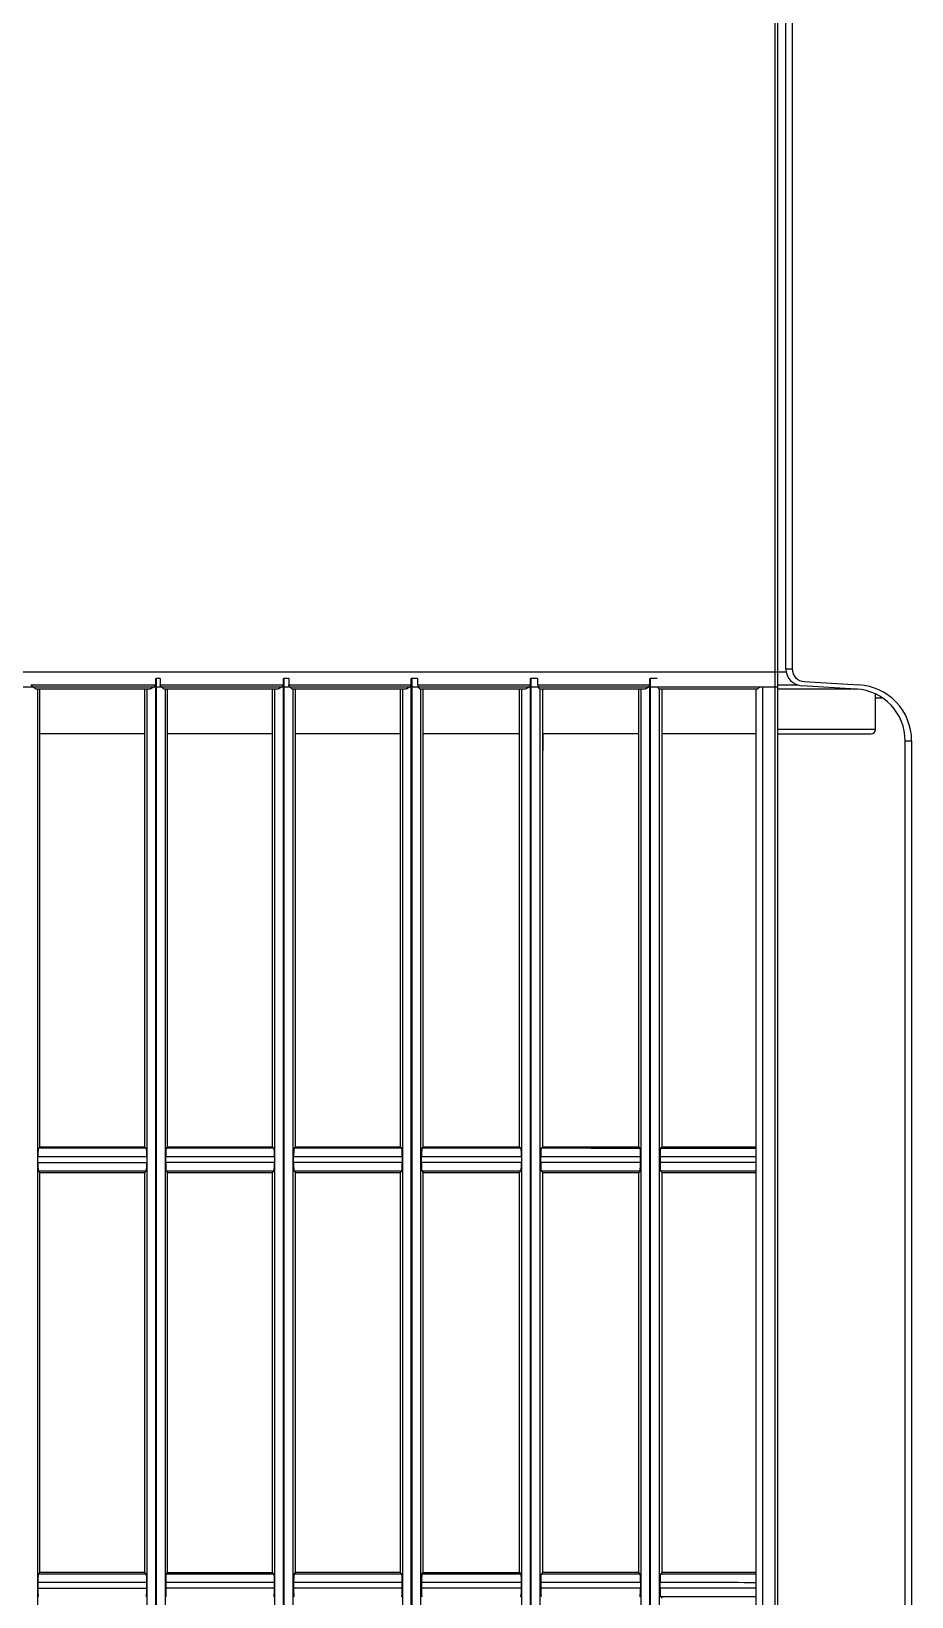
# Model space of a CAD drawing. Header units: centimetres. Extents: x 31 to 22766, y 238 to 3306.
# Drawn here: x 617.18 to 627.52, y 1072.44 to 1090.83 of the extents above; entities that cross this region are included whole.
import ezdxf
from ezdxf.xclip import XClip

# ---------------------------------------------------------------- set-up
doc = ezdxf.new("R2010")
doc.units = ezdxf.units.CM
doc.header["$XCLIPFRAME"] = 0

# ---------------------------------------------------------------- blocks, each defined once
blk = doc.blocks.new('fxaq 7.1 kw iç ünite')
at = {"color": 7, "linetype": 'Continuous', "true_color": 0xffffff}
for p, q in [((12685.504, 4092.179), (12685.504, 4111.093)), ((12685.679, 4092.074), (12685.679, 4111.093)), ((12685.492, 4100.902), (12685.495, 4100.906)), ((12685.495, 4100.906), (12685.498, 4100.911)), ((12685.498, 4100.911), (12685.502, 4100.916)), ((12685.502, 4100.916), (12685.505, 4100.921)), ((12685.505, 4100.921), (12685.509, 4100.925)), ((12685.509, 4100.925), (12685.514, 4100.93)), ((12685.514, 4100.93), (12685.518, 4100.934)), ((12685.518, 4100.934), (12685.523, 4100.938)), ((12685.523, 4100.938), (12685.529, 4100.94)), ((12685.529, 4100.94), (12685.529, 4099.479)), ((12685.479, 4100.869), (12603.129, 4100.869)), ((12674.824, 4100.859), (12674.822, 4100.858)), ((12674.826, 4100.859), (12674.824, 4100.859)), ((12674.83, 4100.86), (12674.826, 4100.859)), ((12674.834, 4100.86), (12674.83, 4100.86)), ((12674.839, 4100.86), (12674.834, 4100.86)), ((12674.845, 4100.861), (12674.839, 4100.86)), ((12674.851, 4100.861), (12674.845, 4100.861)), ((12674.859, 4100.862), (12674.851, 4100.861)), ((12674.866, 4100.862), (12674.859, 4100.862)), ((12674.875, 4100.862), (12674.866, 4100.862)), ((12674.883, 4100.862), (12674.875, 4100.862)), ((12674.892, 4100.862), (12674.883, 4100.862)), ((12674.901, 4100.863), (12674.892, 4100.862)), ((12674.91, 4100.863), (12674.901, 4100.863)), ((12674.92, 4100.863), (12674.91, 4100.863)), ((12674.989, 4100.863), (12674.92, 4100.863)), ((12675.088, 4100.858), (12675.105, 4100.841)), ((12675.088, 4100.721), (12675.088, 4100.858)), ((12675.088, 4100.591), (12675.088, 4100.721)), ((12675.105, 4100.841), (12675.105, 4100.841)), ((12675.105, 4100.841), (12679.804, 4100.841)), ((12675.105, 4099.605), (12675.105, 4100.841)), ((12679.821, 4100.858), (12679.804, 4100.841)), ((12679.804, 4100.841), (12679.804, 4099.605)), ((12679.822, 4100.858), (12679.821, 4100.858)), ((12679.824, 4100.859), (12679.822, 4100.858)), ((12679.826, 4100.859), (12679.824, 4100.859)), ((12679.83, 4100.86), (12679.826, 4100.859)), ((12679.834, 4100.86), (12679.83, 4100.86)), ((12679.839, 4100.86), (12679.834, 4100.86)), ((12679.845, 4100.861), (12679.839, 4100.86)), ((12679.851, 4100.861), (12679.845, 4100.861)), ((12679.859, 4100.862), (12679.851, 4100.861)), ((12679.866, 4100.862), (12679.859, 4100.862)), ((12679.875, 4100.862), (12679.866, 4100.862)), ((12679.883, 4100.862), (12679.875, 4100.862)), ((12679.892, 4100.862), (12679.883, 4100.862)), ((12679.901, 4100.863), (12679.892, 4100.862)), ((12679.91, 4100.863), (12679.901, 4100.863)), ((12679.92, 4100.863), (12679.91, 4100.863)), ((12679.92, 4100.863), (12679.989, 4100.863)), ((12680.088, 4100.858), (12680.104, 4100.841)), ((12680.104, 4100.841), (12685.479, 4100.841)), ((12680.104, 4100.841), (12680.104, 4099.605)), ((12684.954, 4099.605), (12684.954, 4100.841)), ((12685.479, 4100.877), (12685.48, 4100.88)), ((12685.479, 4099.557), (12685.479, 4100.877)), ((12685.48, 4100.88), (12685.481, 4100.883)), ((12685.481, 4100.883), (12685.482, 4100.886)), ((12685.482, 4100.886), (12685.484, 4100.89)), ((12685.484, 4100.89), (12685.486, 4100.893)), ((12685.486, 4100.893), (12685.489, 4100.898)), ((12685.489, 4100.898), (12685.492, 4100.902)), ((12675.088, 4100.465), (12675.088, 4100.591)), ((12675.088, 4100.343), (12675.088, 4100.465)), ((12675.088, 4100.222), (12675.088, 4100.343)), ((12675.088, 4100.101), (12675.088, 4100.222)), ((12675.088, 4099.979), (12675.088, 4100.101)), ((12675.088, 4099.854), (12675.088, 4099.979)), ((12675.088, 4099.725), (12675.088, 4099.854)), ((12675.088, 4099.589), (12675.088, 4099.725)), ((12603.004, 4099.479), (12685.604, 4099.479)), ((12603.004, 4099.469), (12685.604, 4099.469)), ((12603.129, 4099.579), (12685.479, 4099.579)), ((12674.921, 4099.584), (12674.988, 4099.584)), ((12674.988, 4099.584), (12674.998, 4099.584)), ((12674.998, 4099.584), (12675.008, 4099.584)), ((12675.008, 4099.584), (12675.017, 4099.584)), ((12675.017, 4099.584), (12675.025, 4099.584)), ((12675.025, 4099.584), (12675.034, 4099.585)), ((12675.034, 4099.585), (12675.042, 4099.585)), ((12675.042, 4099.585), (12675.05, 4099.585)), ((12675.05, 4099.585), (12675.057, 4099.585)), ((12675.057, 4099.585), (12675.064, 4099.586)), ((12675.064, 4099.586), (12675.07, 4099.586)), ((12675.07, 4099.586), (12675.075, 4099.587)), ((12675.075, 4099.587), (12675.079, 4099.587)), ((12675.079, 4099.587), (12675.083, 4099.588)), ((12675.083, 4099.588), (12675.085, 4099.588)), ((12675.085, 4099.588), (12675.087, 4099.588)), ((12675.087, 4099.588), (12675.088, 4099.589)), ((12675.105, 4099.605), (12675.088, 4099.589)), ((12675.105, 4099.605), (12675.105, 4099.605)), ((12675.105, 4099.605), (12679.804, 4099.605)), ((12679.804, 4099.605), (12679.821, 4099.589)), ((12679.988, 4099.584), (12679.921, 4099.584)), ((12679.988, 4099.584), (12679.998, 4099.584)), ((12679.998, 4099.584), (12680.008, 4099.584)), ((12680.008, 4099.584), (12680.017, 4099.584)), ((12680.017, 4099.584), (12680.025, 4099.584)), ((12680.025, 4099.584), (12680.034, 4099.585)), ((12680.034, 4099.585), (12680.042, 4099.585)), ((12680.042, 4099.585), (12680.05, 4099.585)), ((12680.05, 4099.585), (12680.057, 4099.585)), ((12680.057, 4099.585), (12680.064, 4099.586)), ((12680.064, 4099.586), (12680.07, 4099.586)), ((12680.07, 4099.586), (12680.075, 4099.587)), ((12680.075, 4099.587), (12680.079, 4099.587)), ((12680.079, 4099.587), (12680.083, 4099.588)), ((12680.083, 4099.588), (12680.085, 4099.588)), ((12680.085, 4099.588), (12680.087, 4099.588)), ((12680.087, 4099.588), (12680.088, 4099.589)), ((12680.104, 4099.605), (12680.088, 4099.589)), ((12680.104, 4099.605), (12685.479, 4099.605)), ((12685.48, 4099.552), (12685.479, 4099.557)), ((12685.481, 4099.548), (12685.48, 4099.552)), ((12685.483, 4099.543), (12685.481, 4099.548)), ((12685.484, 4099.538), (12685.483, 4099.543)), ((12685.486, 4099.533), (12685.484, 4099.538)), ((12685.489, 4099.528), (12685.486, 4099.533)), ((12685.492, 4099.523), (12685.489, 4099.528)), ((12685.495, 4099.517), (12685.492, 4099.523)), ((12685.498, 4099.512), (12685.495, 4099.517)), ((12685.502, 4099.506), (12685.498, 4099.512)), ((12685.506, 4099.501), (12685.502, 4099.506)), ((12685.51, 4099.495), (12685.506, 4099.501)), ((12685.514, 4099.49), (12685.51, 4099.495)), ((12685.518, 4099.486), (12685.514, 4099.49)), ((12685.523, 4099.481), (12685.518, 4099.486)), ((12685.529, 4099.479), (12685.523, 4099.481)), ((12685.604, 4099.428), (12685.604, 4099.479)), ((12685.479, 4099.369), (12603.129, 4099.369)), ((12674.824, 4099.358), (12674.822, 4099.357)), ((12674.826, 4099.358), (12674.824, 4099.358)), ((12674.83, 4099.359), (12674.826, 4099.358)), ((12674.834, 4099.359), (12674.83, 4099.359)), ((12674.839, 4099.359), (12674.834, 4099.359)), ((12674.845, 4099.36), (12674.839, 4099.359)), ((12674.851, 4099.36), (12674.845, 4099.36)), ((12674.859, 4099.361), (12674.851, 4099.36)), ((12674.866, 4099.361), (12674.859, 4099.361)), ((12674.875, 4099.361), (12674.866, 4099.361)), ((12674.883, 4099.361), (12674.875, 4099.361)), ((12674.892, 4099.361), (12674.883, 4099.361)), ((12674.901, 4099.362), (12674.892, 4099.361)), ((12674.91, 4099.362), (12674.901, 4099.362)), ((12674.921, 4099.362), (12674.91, 4099.362)), ((12674.988, 4099.362), (12674.921, 4099.362)), ((12674.921, 4099.224), (12674.921, 4099.362)), ((12675.088, 4099.22), (12675.088, 4099.357)), ((12675.088, 4099.357), (12675.105, 4099.34)), ((12675.105, 4099.34), (12675.105, 4098.106)), ((12675.105, 4099.34), (12679.804, 4099.34)), ((12675.105, 4099.34), (12675.105, 4099.34)), ((12679.821, 4099.357), (12679.804, 4099.34)), ((12679.804, 4099.34), (12679.804, 4098.106)), ((12679.822, 4099.357), (12679.821, 4099.357)), ((12679.824, 4099.358), (12679.822, 4099.357)), ((12679.826, 4099.358), (12679.824, 4099.358)), ((12679.83, 4099.359), (12679.826, 4099.358)), ((12679.834, 4099.359), (12679.83, 4099.359)), ((12679.839, 4099.359), (12679.834, 4099.359)), ((12679.845, 4099.36), (12679.839, 4099.359)), ((12679.851, 4099.36), (12679.845, 4099.36)), ((12679.859, 4099.361), (12679.851, 4099.36)), ((12679.866, 4099.361), (12679.859, 4099.361)), ((12679.875, 4099.361), (12679.866, 4099.361)), ((12679.883, 4099.361), (12679.875, 4099.361)), ((12679.892, 4099.361), (12679.883, 4099.361)), ((12679.901, 4099.362), (12679.892, 4099.361)), ((12679.91, 4099.362), (12679.901, 4099.362)), ((12679.921, 4099.362), (12679.91, 4099.362)), ((12679.921, 4099.224), (12679.921, 4099.362)), ((12679.921, 4099.362), (12679.988, 4099.362)), ((12680.088, 4099.357), (12680.104, 4099.34)), ((12680.104, 4099.34), (12680.104, 4098.106)), ((12680.104, 4099.34), (12685.479, 4099.34)), ((12684.954, 4098.106), (12684.954, 4099.34)), ((12685.479, 4099.374), (12685.48, 4099.376)), ((12685.479, 4098.054), (12685.479, 4099.374)), ((12685.48, 4099.376), (12685.481, 4099.379)), ((12685.481, 4099.379), (12685.482, 4099.382)), ((12685.482, 4099.382), (12685.484, 4099.385)), ((12685.484, 4099.385), (12685.486, 4099.388)), ((12685.486, 4099.388), (12685.488, 4099.391)), ((12685.488, 4099.391), (12685.491, 4099.395)), ((12685.491, 4099.395), (12685.494, 4099.399)), ((12685.494, 4099.399), (12685.498, 4099.403)), ((12685.498, 4099.403), (12685.501, 4099.408)), ((12685.501, 4099.408), (12685.505, 4099.412)), ((12685.505, 4099.412), (12685.509, 4099.416)), ((12685.509, 4099.416), (12685.513, 4099.42)), ((12685.513, 4099.42), (12685.518, 4099.424)), ((12685.518, 4099.424), (12685.523, 4099.427)), ((12685.523, 4099.427), (12685.529, 4099.428)), ((12685.604, 4099.428), (12685.529, 4099.428)), ((12685.529, 4099.428), (12685.529, 4097.979)), ((12674.921, 4099.093), (12674.921, 4099.224)), ((12674.921, 4098.966), (12674.921, 4099.093)), ((12675.088, 4099.09), (12675.088, 4099.22)), ((12675.088, 4098.964), (12675.088, 4099.09)), ((12679.921, 4099.093), (12679.921, 4099.224)), ((12679.921, 4098.966), (12679.921, 4099.093)), ((12674.921, 4098.843), (12674.921, 4098.966)), ((12675.088, 4098.842), (12675.088, 4098.964)), ((12679.921, 4098.843), (12679.921, 4098.966)), ((12674.921, 4098.721), (12674.921, 4098.843)), ((12674.921, 4098.6), (12674.921, 4098.721)), ((12675.088, 4098.721), (12675.088, 4098.842)), ((12675.088, 4098.601), (12675.088, 4098.721)), ((12679.921, 4098.721), (12679.921, 4098.843)), ((12679.921, 4098.6), (12679.921, 4098.721)), ((12674.921, 4098.477), (12674.921, 4098.6)), ((12675.088, 4098.479), (12675.088, 4098.601)), ((12679.921, 4098.477), (12679.921, 4098.6)), ((12674.921, 4098.351), (12674.921, 4098.477)), ((12674.921, 4098.221), (12674.921, 4098.351)), ((12675.088, 4098.354), (12675.088, 4098.479)), ((12675.088, 4098.225), (12675.088, 4098.354)), ((12679.921, 4098.351), (12679.921, 4098.477)), ((12679.921, 4098.221), (12679.921, 4098.351)), ((12674.921, 4098.084), (12674.921, 4098.221)), ((12675.088, 4098.089), (12675.088, 4098.225)), ((12679.921, 4098.084), (12679.921, 4098.221)), ((12603.004, 4097.979), (12685.604, 4097.979)), ((12603.004, 4097.969), (12685.604, 4097.969)), ((12603.129, 4098.079), (12685.479, 4098.079)), ((12674.921, 4098.084), (12674.988, 4098.084)), ((12674.988, 4098.084), (12674.998, 4098.084)), ((12674.998, 4098.084), (12675.008, 4098.084)), ((12675.008, 4098.084), (12675.017, 4098.085)), ((12675.017, 4098.085), (12675.025, 4098.085)), ((12675.025, 4098.085), (12675.034, 4098.085)), ((12675.034, 4098.085), (12675.042, 4098.085)), ((12675.042, 4098.085), (12675.05, 4098.085)), ((12675.05, 4098.085), (12675.057, 4098.086)), ((12675.057, 4098.086), (12675.064, 4098.086)), ((12675.064, 4098.086), (12675.07, 4098.087)), ((12675.07, 4098.087), (12675.075, 4098.087)), ((12675.075, 4098.087), (12675.079, 4098.087)), ((12675.079, 4098.087), (12675.082, 4098.088)), ((12675.082, 4098.088), (12675.085, 4098.088)), ((12675.085, 4098.088), (12675.087, 4098.089)), ((12675.087, 4098.089), (12675.088, 4098.089)), ((12675.105, 4098.106), (12675.088, 4098.089)), ((12675.105, 4098.106), (12679.804, 4098.106)), ((12675.105, 4098.106), (12675.105, 4098.106)), ((12679.804, 4098.106), (12679.821, 4098.089)), ((12679.988, 4098.084), (12679.921, 4098.084)), ((12679.988, 4098.084), (12679.998, 4098.084)), ((12679.998, 4098.084), (12680.008, 4098.084)), ((12680.008, 4098.084), (12680.017, 4098.085)), ((12680.017, 4098.085), (12680.025, 4098.085)), ((12680.025, 4098.085), (12680.034, 4098.085)), ((12680.034, 4098.085), (12680.042, 4098.085)), ((12680.042, 4098.085), (12680.05, 4098.085)), ((12680.05, 4098.085), (12680.057, 4098.086)), ((12680.057, 4098.086), (12680.064, 4098.086)), ((12680.064, 4098.086), (12680.07, 4098.087)), ((12680.07, 4098.087), (12680.075, 4098.087)), ((12680.075, 4098.087), (12680.079, 4098.087)), ((12680.079, 4098.087), (12680.082, 4098.088)), ((12680.082, 4098.088), (12680.085, 4098.088)), ((12680.085, 4098.088), (12680.087, 4098.089)), ((12680.087, 4098.089), (12680.088, 4098.089)), ((12680.104, 4098.106), (12680.088, 4098.089)), ((12680.104, 4098.106), (12685.479, 4098.106)), ((12685.48, 4098.049), (12685.479, 4098.054)), ((12685.481, 4098.045), (12685.48, 4098.049)), ((12685.482, 4098.04), (12685.481, 4098.045)), ((12685.484, 4098.035), (12685.482, 4098.04)), ((12685.486, 4098.03), (12685.484, 4098.035)), ((12685.489, 4098.025), (12685.486, 4098.03)), ((12685.491, 4098.02), (12685.489, 4098.025)), ((12685.495, 4098.014), (12685.491, 4098.02)), ((12685.498, 4098.009), (12685.495, 4098.014)), ((12685.501, 4098.004), (12685.498, 4098.009)), ((12685.505, 4097.998), (12685.501, 4098.004)), ((12685.509, 4097.993), (12685.505, 4097.998)), ((12685.513, 4097.989), (12685.509, 4097.993)), ((12685.518, 4097.984), (12685.513, 4097.989)), ((12685.523, 4097.981), (12685.518, 4097.984)), ((12685.529, 4097.979), (12685.523, 4097.981)), ((12685.604, 4097.917), (12685.604, 4097.979)), ((12685.479, 4097.869), (12603.129, 4097.869)), ((12674.822, 4097.856), (12674.821, 4097.855)), ((12674.824, 4097.856), (12674.822, 4097.856)), ((12674.827, 4097.857), (12674.824, 4097.856)), ((12674.83, 4097.857), (12674.827, 4097.857)), ((12674.834, 4097.858), (12674.83, 4097.857)), ((12674.839, 4097.858), (12674.834, 4097.858)), ((12674.845, 4097.859), (12674.839, 4097.858)), ((12674.851, 4097.859), (12674.845, 4097.859)), ((12674.858, 4097.859), (12674.851, 4097.859)), ((12674.866, 4097.86), (12674.858, 4097.859)), ((12674.875, 4097.86), (12674.866, 4097.86)), ((12674.883, 4097.86), (12674.875, 4097.86)), ((12674.892, 4097.86), (12674.883, 4097.86)), ((12674.901, 4097.86), (12674.892, 4097.86)), ((12674.911, 4097.861), (12674.901, 4097.86)), ((12674.921, 4097.861), (12674.911, 4097.861)), ((12674.988, 4097.861), (12674.921, 4097.861)), ((12674.921, 4097.723), (12674.921, 4097.861)), ((12675.088, 4097.719), (12675.088, 4097.855)), ((12675.088, 4097.855), (12675.105, 4097.838)), ((12675.105, 4097.839), (12679.804, 4097.839)), ((12675.105, 4097.839), (12675.105, 4097.838)), ((12675.105, 4097.706), (12675.105, 4097.838)), ((12679.821, 4097.855), (12679.804, 4097.839)), ((12679.804, 4097.839), (12679.804, 4096.606)), ((12679.822, 4097.856), (12679.821, 4097.855)), ((12679.824, 4097.856), (12679.822, 4097.856)), ((12679.827, 4097.857), (12679.824, 4097.856)), ((12679.83, 4097.857), (12679.827, 4097.857)), ((12679.834, 4097.858), (12679.83, 4097.857)), ((12679.839, 4097.858), (12679.834, 4097.858)), ((12679.845, 4097.859), (12679.839, 4097.858)), ((12679.851, 4097.859), (12679.845, 4097.859)), ((12679.858, 4097.859), (12679.851, 4097.859)), ((12679.866, 4097.86), (12679.858, 4097.859)), ((12679.875, 4097.86), (12679.866, 4097.86)), ((12679.883, 4097.86), (12679.875, 4097.86)), ((12679.892, 4097.86), (12679.883, 4097.86)), ((12679.901, 4097.86), (12679.892, 4097.86)), ((12679.911, 4097.861), (12679.901, 4097.86)), ((12679.921, 4097.861), (12679.911, 4097.861)), ((12679.921, 4097.861), (12679.988, 4097.861)), ((12679.921, 4097.723), (12679.921, 4097.861)), ((12680.088, 4097.855), (12680.104, 4097.839)), ((12680.104, 4097.839), (12685.479, 4097.839)), ((12680.104, 4097.839), (12680.104, 4096.606)), ((12684.954, 4096.606), (12684.954, 4097.839)), ((12685.479, 4097.872), (12685.48, 4097.873)), ((12685.479, 4096.551), (12685.479, 4097.872)), ((12685.48, 4097.873), (12685.481, 4097.875)), ((12685.481, 4097.875), (12685.482, 4097.878)), ((12685.482, 4097.878), (12685.484, 4097.88)), ((12685.484, 4097.88), (12685.486, 4097.883)), ((12685.486, 4097.883), (12685.488, 4097.886)), ((12685.488, 4097.886), (12685.491, 4097.889)), ((12685.491, 4097.889), (12685.494, 4097.893)), ((12685.494, 4097.893), (12685.497, 4097.896)), ((12685.497, 4097.896), (12685.501, 4097.9)), ((12685.501, 4097.9), (12685.505, 4097.903)), ((12685.505, 4097.903), (12685.509, 4097.907)), ((12685.509, 4097.907), (12685.513, 4097.91)), ((12685.513, 4097.91), (12685.518, 4097.913)), ((12685.518, 4097.913), (12685.523, 4097.916)), ((12685.523, 4097.916), (12685.529, 4097.917)), ((12685.529, 4097.917), (12685.529, 4096.479)), ((12685.604, 4097.917), (12685.529, 4097.917)), ((12674.921, 4097.592), (12674.921, 4097.723)), ((12675.088, 4097.589), (12675.088, 4097.719)), ((12675.105, 4097.579), (12675.105, 4097.706)), ((12679.921, 4097.592), (12679.921, 4097.723)), ((12674.921, 4097.465), (12674.921, 4097.592)), ((12674.921, 4097.342), (12674.921, 4097.465)), ((12675.088, 4097.463), (12675.088, 4097.589)), ((12675.088, 4097.341), (12675.088, 4097.463)), ((12675.105, 4097.457), (12675.105, 4097.579)), ((12675.105, 4097.338), (12675.105, 4097.457)), ((12679.921, 4097.465), (12679.921, 4097.592)), ((12679.921, 4097.342), (12679.921, 4097.465)), ((12674.921, 4097.22), (12674.921, 4097.342)), ((12675.088, 4097.22), (12675.088, 4097.341)), ((12675.105, 4097.22), (12675.105, 4097.338)), ((12679.921, 4097.22), (12679.921, 4097.342)), ((12674.921, 4097.099), (12674.921, 4097.22)), ((12674.921, 4096.976), (12674.921, 4097.099)), ((12675.088, 4097.1), (12675.088, 4097.22)), ((12675.088, 4096.978), (12675.088, 4097.1)), ((12675.105, 4097.103), (12675.105, 4097.22)), ((12675.105, 4096.985), (12675.105, 4097.103)), ((12679.921, 4097.099), (12679.921, 4097.22)), ((12679.921, 4096.976), (12679.921, 4097.099)), ((12674.921, 4096.851), (12674.921, 4096.976)), ((12675.088, 4096.854), (12675.088, 4096.978)), ((12675.105, 4096.863), (12675.105, 4096.985)), ((12675.105, 4096.738), (12675.105, 4096.863)), ((12679.921, 4096.851), (12679.921, 4096.976)), ((12674.921, 4096.721), (12674.921, 4096.851)), ((12674.921, 4096.585), (12674.921, 4096.721)), ((12675.088, 4096.725), (12675.088, 4096.854)), ((12675.088, 4096.59), (12675.088, 4096.725)), ((12675.105, 4096.607), (12675.105, 4096.738)), ((12679.921, 4096.721), (12679.921, 4096.851)), ((12679.921, 4096.585), (12679.921, 4096.721)), ((12603.129, 4096.579), (12685.479, 4096.579)), ((12674.921, 4096.585), (12674.988, 4096.585)), ((12674.988, 4096.585), (12674.998, 4096.585)), ((12674.998, 4096.585), (12675.007, 4096.585)), ((12675.007, 4096.585), (12675.016, 4096.585)), ((12675.016, 4096.585), (12675.025, 4096.585)), ((12675.025, 4096.585), (12675.034, 4096.585)), ((12675.034, 4096.585), (12675.042, 4096.586)), ((12675.042, 4096.586), (12675.05, 4096.586)), ((12675.05, 4096.586), (12675.057, 4096.586)), ((12675.057, 4096.586), (12675.064, 4096.587)), ((12675.064, 4096.587), (12675.07, 4096.587)), ((12675.07, 4096.587), (12675.075, 4096.587)), ((12675.075, 4096.587), (12675.079, 4096.588)), ((12675.079, 4096.588), (12675.082, 4096.588)), ((12675.082, 4096.588), (12675.085, 4096.589)), ((12675.085, 4096.589), (12675.086, 4096.589)), ((12675.086, 4096.589), (12675.088, 4096.59)), ((12675.105, 4096.607), (12675.088, 4096.59)), ((12675.105, 4096.606), (12675.105, 4096.607)), ((12675.105, 4096.606), (12679.804, 4096.606)), ((12679.804, 4096.606), (12679.821, 4096.59)), ((12679.988, 4096.585), (12679.921, 4096.585)), ((12679.988, 4096.585), (12679.998, 4096.585)), ((12679.998, 4096.585), (12680.007, 4096.585)), ((12680.007, 4096.585), (12680.016, 4096.585)), ((12680.016, 4096.585), (12680.025, 4096.585)), ((12680.025, 4096.585), (12680.034, 4096.585)), ((12680.034, 4096.585), (12680.042, 4096.586)), ((12680.042, 4096.586), (12680.05, 4096.586)), ((12680.05, 4096.586), (12680.057, 4096.586)), ((12680.057, 4096.586), (12680.064, 4096.587)), ((12680.064, 4096.587), (12680.07, 4096.587)), ((12680.07, 4096.587), (12680.075, 4096.587)), ((12680.075, 4096.587), (12680.079, 4096.588)), ((12680.079, 4096.588), (12680.082, 4096.588)), ((12680.082, 4096.588), (12680.085, 4096.589)), ((12680.085, 4096.589), (12680.086, 4096.589)), ((12680.086, 4096.589), (12680.088, 4096.59)), ((12680.104, 4096.606), (12680.088, 4096.59)), ((12680.104, 4096.606), (12685.479, 4096.606)), ((12685.48, 4096.546), (12685.479, 4096.551)), ((12685.481, 4096.542), (12685.48, 4096.546)), ((12685.482, 4096.537), (12685.481, 4096.542)), ((12685.484, 4096.532), (12685.482, 4096.537)), ((12685.486, 4096.527), (12685.484, 4096.532)), ((12685.488, 4096.522), (12685.486, 4096.527)), ((12685.491, 4096.517), (12685.488, 4096.522)), ((12685.494, 4096.512), (12685.491, 4096.517)), ((12685.498, 4096.506), (12685.494, 4096.512)), ((12685.501, 4096.501), (12685.498, 4096.506)), ((12685.505, 4096.496), (12685.501, 4096.501)), ((12685.509, 4096.492), (12685.505, 4096.496)), ((12603.004, 4096.479), (12685.604, 4096.479)), ((12603.004, 4096.469), (12685.604, 4096.469)), ((12685.479, 4096.369), (12603.129, 4096.369)), ((12674.823, 4096.355), (12674.821, 4096.354)), ((12674.824, 4096.355), (12674.823, 4096.355)), ((12674.827, 4096.356), (12674.824, 4096.355)), ((12674.83, 4096.356), (12674.827, 4096.356)), ((12674.834, 4096.357), (12674.83, 4096.356)), ((12674.839, 4096.357), (12674.834, 4096.357)), ((12674.845, 4096.357), (12674.839, 4096.357)), ((12674.851, 4096.358), (12674.845, 4096.357)), ((12674.858, 4096.358), (12674.851, 4096.358)), ((12674.866, 4096.358), (12674.858, 4096.358)), ((12674.875, 4096.359), (12674.866, 4096.358)), ((12674.883, 4096.359), (12674.875, 4096.359)), ((12674.892, 4096.359), (12674.883, 4096.359)), ((12674.901, 4096.359), (12674.892, 4096.359)), ((12674.911, 4096.359), (12674.901, 4096.359)), ((12674.921, 4096.359), (12674.911, 4096.359)), ((12674.921, 4096.233), (12674.921, 4096.359)), ((12674.988, 4096.359), (12674.921, 4096.359)), ((12675.088, 4096.228), (12675.088, 4096.354)), ((12675.088, 4096.354), (12675.105, 4096.337)), ((12675.105, 4096.337), (12675.105, 4095.207)), ((12675.105, 4096.337), (12675.105, 4096.337)), ((12675.105, 4096.337), (12679.804, 4096.337)), ((12679.821, 4096.354), (12679.804, 4096.337)), ((12679.804, 4096.337), (12679.804, 4095.207)), ((12679.823, 4096.355), (12679.821, 4096.354)), ((12679.824, 4096.355), (12679.823, 4096.355)), ((12679.827, 4096.356), (12679.824, 4096.355)), ((12679.83, 4096.356), (12679.827, 4096.356)), ((12679.834, 4096.357), (12679.83, 4096.356)), ((12679.839, 4096.357), (12679.834, 4096.357)), ((12679.845, 4096.357), (12679.839, 4096.357)), ((12679.851, 4096.358), (12679.845, 4096.357)), ((12679.858, 4096.358), (12679.851, 4096.358)), ((12679.866, 4096.358), (12679.858, 4096.358)), ((12679.875, 4096.359), (12679.866, 4096.358)), ((12679.883, 4096.359), (12679.875, 4096.359)), ((12679.892, 4096.359), (12679.883, 4096.359)), ((12679.901, 4096.359), (12679.892, 4096.359)), ((12679.911, 4096.359), (12679.901, 4096.359)), ((12679.921, 4096.359), (12679.911, 4096.359)), ((12679.921, 4096.233), (12679.921, 4096.359)), ((12679.921, 4096.359), (12679.988, 4096.359)), ((12680.088, 4096.354), (12680.104, 4096.337)), ((12680.104, 4096.337), (12685.479, 4096.337)), ((12680.104, 4096.337), (12680.104, 4095.207)), ((12684.954, 4095.207), (12684.954, 4096.337)), ((12685.479, 4095.148), (12685.479, 4096.37)), ((12685.513, 4096.487), (12685.509, 4096.492)), ((12685.518, 4096.484), (12685.513, 4096.487)), ((12685.523, 4096.481), (12685.518, 4096.484)), ((12685.529, 4096.479), (12685.523, 4096.481)), ((12685.529, 4096.407), (12685.529, 4095.079)), ((12685.604, 4096.407), (12685.529, 4096.407)), ((12685.604, 4096.407), (12685.604, 4096.479)), ((12674.921, 4096.112), (12674.921, 4096.233)), ((12675.088, 4096.109), (12675.088, 4096.228)), ((12679.921, 4096.112), (12679.921, 4096.233)), ((12674.921, 4095.995), (12674.921, 4096.112)), ((12674.921, 4095.882), (12674.921, 4095.995)), ((12675.088, 4095.993), (12675.088, 4096.109)), ((12675.088, 4095.881), (12675.088, 4095.993)), ((12679.921, 4095.995), (12679.921, 4096.112)), ((12679.921, 4095.882), (12679.921, 4095.995)), ((12674.921, 4095.77), (12674.921, 4095.882)), ((12674.921, 4095.658), (12674.921, 4095.77)), ((12675.087, 4095.659), (12675.088, 4095.77)), ((12675.088, 4095.77), (12675.088, 4095.881)), ((12679.921, 4095.77), (12679.921, 4095.882)), ((12679.921, 4095.658), (12679.921, 4095.77)), ((12674.921, 4095.545), (12674.921, 4095.658)), ((12675.087, 4095.547), (12675.087, 4095.659)), ((12679.921, 4095.545), (12679.921, 4095.658)), ((12674.921, 4095.43), (12674.921, 4095.545)), ((12674.921, 4095.31), (12674.921, 4095.43)), ((12675.087, 4095.433), (12675.087, 4095.547)), ((12675.087, 4095.314), (12675.087, 4095.433)), ((12679.921, 4095.43), (12679.921, 4095.545)), ((12679.921, 4095.31), (12679.921, 4095.43)), ((12674.921, 4095.185), (12674.921, 4095.31)), ((12675.087, 4095.19), (12675.087, 4095.314)), ((12675.105, 4095.207), (12675.087, 4095.19)), ((12675.105, 4095.207), (12679.804, 4095.207)), ((12675.105, 4095.207), (12675.105, 4095.207)), ((12679.804, 4095.207), (12679.822, 4095.19)), ((12679.921, 4095.185), (12679.921, 4095.31)), ((12680.104, 4095.207), (12680.087, 4095.19)), ((12680.104, 4095.207), (12685.479, 4095.207)), ((12603.004, 4095.079), (12685.604, 4095.079)), ((12603.004, 4095.069), (12685.604, 4095.069)), ((12603.129, 4095.179), (12685.479, 4095.179)), ((12674.921, 4095.185), (12674.988, 4095.185)), ((12674.988, 4095.185), (12674.998, 4095.185)), ((12674.998, 4095.185), (12675.007, 4095.185)), ((12675.007, 4095.185), (12675.016, 4095.185)), ((12675.016, 4095.185), (12675.025, 4095.186)), ((12675.025, 4095.186), (12675.034, 4095.186)), ((12675.034, 4095.186), (12675.042, 4095.186)), ((12675.042, 4095.186), (12675.05, 4095.186)), ((12675.05, 4095.186), (12675.057, 4095.187)), ((12675.057, 4095.187), (12675.064, 4095.187)), ((12675.064, 4095.187), (12675.069, 4095.188)), ((12675.069, 4095.188), (12675.074, 4095.188)), ((12675.074, 4095.188), (12675.079, 4095.188)), ((12675.079, 4095.188), (12675.082, 4095.189)), ((12675.082, 4095.189), (12675.084, 4095.189)), ((12675.084, 4095.189), (12675.086, 4095.19)), ((12675.086, 4095.19), (12675.087, 4095.19)), ((12679.988, 4095.185), (12679.921, 4095.185)), ((12679.988, 4095.185), (12679.998, 4095.185)), ((12679.998, 4095.185), (12680.007, 4095.185)), ((12680.007, 4095.185), (12680.016, 4095.185)), ((12680.016, 4095.185), (12680.025, 4095.186)), ((12680.025, 4095.186), (12680.034, 4095.186)), ((12680.034, 4095.186), (12680.042, 4095.186)), ((12680.042, 4095.186), (12680.05, 4095.186)), ((12680.05, 4095.186), (12680.057, 4095.187)), ((12680.057, 4095.187), (12680.064, 4095.187)), ((12680.064, 4095.187), (12680.069, 4095.188)), ((12680.069, 4095.188), (12680.074, 4095.188)), ((12680.074, 4095.188), (12680.079, 4095.188)), ((12680.079, 4095.188), (12680.082, 4095.189)), ((12680.082, 4095.189), (12680.084, 4095.189)), ((12680.084, 4095.189), (12680.086, 4095.19)), ((12680.086, 4095.19), (12680.087, 4095.19)), ((12685.48, 4095.142), (12685.479, 4095.148)), ((12685.481, 4095.137), (12685.48, 4095.142)), ((12685.483, 4095.131), (12685.481, 4095.137)), ((12685.486, 4095.125), (12685.483, 4095.131)), ((12685.489, 4095.119), (12685.486, 4095.125)), ((12685.492, 4095.113), (12685.489, 4095.119)), ((12685.496, 4095.106), (12685.492, 4095.113)), ((12685.5, 4095.1), (12685.496, 4095.106)), ((12685.505, 4095.094), (12685.5, 4095.1)), ((12685.51, 4095.089), (12685.505, 4095.094)), ((12685.516, 4095.084), (12685.51, 4095.089)), ((12685.522, 4095.081), (12685.516, 4095.084)), ((12685.529, 4095.079), (12685.522, 4095.081)), ((12685.604, 4094.998), (12685.604, 4095.079)), ((12685.479, 4094.969), (12603.129, 4094.969)), ((12674.823, 4094.953), (12674.822, 4094.953)), ((12674.825, 4094.954), (12674.823, 4094.953)), ((12674.827, 4094.954), (12674.825, 4094.954)), ((12674.83, 4094.955), (12674.827, 4094.954)), ((12674.834, 4094.955), (12674.83, 4094.955)), ((12674.839, 4094.956), (12674.834, 4094.955)), ((12674.845, 4094.956), (12674.839, 4094.956)), ((12674.851, 4094.956), (12674.845, 4094.956)), ((12674.858, 4094.957), (12674.851, 4094.956)), ((12674.866, 4094.957), (12674.858, 4094.957)), ((12674.875, 4094.957), (12674.866, 4094.957)), ((12674.883, 4094.958), (12674.875, 4094.957)), ((12674.892, 4094.958), (12674.883, 4094.958)), ((12674.901, 4094.958), (12674.892, 4094.958)), ((12674.911, 4094.958), (12674.901, 4094.958)), ((12674.921, 4094.958), (12674.911, 4094.958)), ((12674.922, 4094.831), (12674.921, 4094.958)), ((12674.987, 4094.958), (12674.921, 4094.958)), ((12675.087, 4094.827), (12675.087, 4094.953)), ((12675.087, 4094.953), (12675.105, 4094.935)), ((12675.105, 4093.808), (12675.105, 4094.935)), ((12675.105, 4094.935), (12679.804, 4094.935)), ((12675.105, 4094.935), (12675.105, 4094.935)), ((12679.822, 4094.953), (12679.804, 4094.935)), ((12679.804, 4094.935), (12679.804, 4093.808)), ((12679.823, 4094.953), (12679.822, 4094.953)), ((12679.825, 4094.954), (12679.823, 4094.953)), ((12679.827, 4094.954), (12679.825, 4094.954)), ((12679.83, 4094.955), (12679.827, 4094.954)), ((12679.834, 4094.955), (12679.83, 4094.955)), ((12679.839, 4094.956), (12679.834, 4094.955)), ((12679.845, 4094.956), (12679.839, 4094.956)), ((12679.851, 4094.956), (12679.845, 4094.956)), ((12679.858, 4094.957), (12679.851, 4094.956)), ((12679.866, 4094.957), (12679.858, 4094.957)), ((12679.875, 4094.957), (12679.866, 4094.957)), ((12679.883, 4094.958), (12679.875, 4094.957)), ((12679.892, 4094.958), (12679.883, 4094.958)), ((12679.901, 4094.958), (12679.892, 4094.958)), ((12679.911, 4094.958), (12679.901, 4094.958)), ((12679.921, 4094.958), (12679.911, 4094.958)), ((12679.922, 4094.831), (12679.921, 4094.958)), ((12679.921, 4094.958), (12679.987, 4094.958)), ((12680.087, 4094.953), (12680.104, 4094.935)), ((12680.104, 4094.935), (12680.104, 4093.808)), ((12680.104, 4094.935), (12685.479, 4094.935)), ((12684.754, 4094.935), (12684.754, 4094.93)), ((12684.754, 4094.93), (12684.954, 4094.93)), ((12684.954, 4093.808), (12684.954, 4094.935)), ((12685.479, 4093.746), (12685.479, 4094.969)), ((12685.604, 4094.998), (12685.529, 4094.998)), ((12685.529, 4094.998), (12685.529, 4093.679)), ((12674.922, 4094.71), (12674.922, 4094.831)), ((12674.922, 4094.594), (12674.922, 4094.71)), ((12675.087, 4094.707), (12675.087, 4094.827)), ((12675.087, 4094.592), (12675.087, 4094.707)), ((12679.922, 4094.71), (12679.922, 4094.831)), ((12679.922, 4094.594), (12679.922, 4094.71)), ((12674.922, 4094.481), (12674.922, 4094.594)), ((12674.922, 4094.369), (12674.922, 4094.481)), ((12675.087, 4094.479), (12675.087, 4094.592)), ((12675.087, 4094.369), (12675.087, 4094.479)), ((12679.922, 4094.481), (12679.922, 4094.594)), ((12679.922, 4094.369), (12679.922, 4094.481)), ((12674.922, 4094.257), (12674.922, 4094.369)), ((12675.087, 4094.258), (12675.087, 4094.369)), ((12679.922, 4094.257), (12679.922, 4094.369)), ((12674.922, 4094.145), (12674.922, 4094.257)), ((12674.922, 4094.029), (12674.922, 4094.145)), ((12675.087, 4094.147), (12675.087, 4094.258)), ((12675.087, 4094.033), (12675.087, 4094.147)), ((12679.922, 4094.145), (12679.922, 4094.257)), ((12679.922, 4094.029), (12679.922, 4094.145)), ((12674.922, 4093.91), (12674.922, 4094.029)), ((12675.087, 4093.914), (12675.087, 4094.033)), ((12679.922, 4093.91), (12679.922, 4094.029)), ((12603.129, 4093.779), (12685.479, 4093.779)), ((12674.922, 4093.786), (12674.922, 4093.91)), ((12674.987, 4093.786), (12674.922, 4093.786)), ((12674.987, 4093.786), (12674.997, 4093.786)), ((12674.997, 4093.786), (12675.007, 4093.786)), ((12675.007, 4093.786), (12675.016, 4093.786)), ((12675.016, 4093.786), (12675.025, 4093.786)), ((12675.025, 4093.786), (12675.034, 4093.786)), ((12675.034, 4093.786), (12675.042, 4093.787)), ((12675.042, 4093.787), (12675.05, 4093.787)), ((12675.05, 4093.787), (12675.057, 4093.787)), ((12675.057, 4093.787), (12675.063, 4093.788)), ((12675.063, 4093.788), (12675.069, 4093.788)), ((12675.069, 4093.788), (12675.074, 4093.789)), ((12675.074, 4093.789), (12675.078, 4093.789)), ((12675.078, 4093.789), (12675.081, 4093.789)), ((12675.081, 4093.789), (12675.084, 4093.79)), ((12675.084, 4093.79), (12675.086, 4093.79)), ((12675.086, 4093.79), (12675.087, 4093.791)), ((12675.087, 4093.791), (12675.087, 4093.914)), ((12675.087, 4093.791), (12675.105, 4093.808)), ((12675.105, 4093.808), (12679.804, 4093.808)), ((12675.105, 4093.808), (12675.105, 4093.808)), ((12679.822, 4093.791), (12679.804, 4093.808)), ((12679.922, 4093.786), (12679.922, 4093.91)), ((12679.922, 4093.786), (12679.987, 4093.786)), ((12679.987, 4093.786), (12679.997, 4093.786)), ((12679.997, 4093.786), (12680.007, 4093.786)), ((12680.007, 4093.786), (12680.016, 4093.786)), ((12680.016, 4093.786), (12680.025, 4093.786)), ((12680.025, 4093.786), (12680.034, 4093.786)), ((12680.034, 4093.786), (12680.042, 4093.787)), ((12680.042, 4093.787), (12680.05, 4093.787)), ((12680.05, 4093.787), (12680.057, 4093.787)), ((12680.057, 4093.787), (12680.063, 4093.788)), ((12680.063, 4093.788), (12680.069, 4093.788)), ((12680.069, 4093.788), (12680.074, 4093.789)), ((12680.074, 4093.789), (12680.078, 4093.789)), ((12680.078, 4093.789), (12680.081, 4093.789)), ((12680.081, 4093.789), (12680.084, 4093.79)), ((12680.084, 4093.79), (12680.086, 4093.79)), ((12680.086, 4093.79), (12680.087, 4093.791)), ((12680.087, 4093.791), (12680.104, 4093.808)), ((12680.104, 4093.808), (12685.479, 4093.808)), ((12685.48, 4093.74), (12685.479, 4093.746)), ((12685.481, 4093.734), (12685.48, 4093.74)), ((12603.004, 4093.679), (12685.604, 4093.679)), ((12603.004, 4093.669), (12685.604, 4093.669)), ((12685.48, 4093.569), (12603.129, 4093.569)), ((12674.823, 4093.552), (12674.822, 4093.551)), ((12674.825, 4093.552), (12674.823, 4093.552)), ((12674.828, 4093.553), (12674.825, 4093.552)), ((12674.831, 4093.553), (12674.828, 4093.553)), ((12674.834, 4093.554), (12674.831, 4093.553)), ((12674.839, 4093.554), (12674.834, 4093.554)), ((12674.845, 4093.555), (12674.839, 4093.554)), ((12674.851, 4093.555), (12674.845, 4093.555)), ((12674.858, 4093.555), (12674.851, 4093.555)), ((12674.866, 4093.556), (12674.858, 4093.555)), ((12674.874, 4093.556), (12674.866, 4093.556)), ((12674.883, 4093.556), (12674.874, 4093.556)), ((12674.892, 4093.556), (12674.883, 4093.556)), ((12674.902, 4093.557), (12674.892, 4093.556)), ((12674.911, 4093.557), (12674.902, 4093.557)), ((12674.922, 4093.557), (12674.911, 4093.557)), ((12674.922, 4093.557), (12674.987, 4093.557)), ((12674.922, 4093.435), (12674.922, 4093.557)), ((12674.998, 4093.557), (12674.987, 4093.557)), ((12675.007, 4093.557), (12674.998, 4093.557)), ((12675.017, 4093.556), (12675.007, 4093.557)), ((12675.026, 4093.556), (12675.017, 4093.556)), ((12675.035, 4093.556), (12675.026, 4093.556)), ((12675.043, 4093.556), (12675.035, 4093.556)), ((12675.051, 4093.555), (12675.043, 4093.556)), ((12675.058, 4093.555), (12675.051, 4093.555)), ((12675.064, 4093.555), (12675.058, 4093.555)), ((12675.07, 4093.554), (12675.064, 4093.555)), ((12675.074, 4093.554), (12675.07, 4093.554)), ((12675.078, 4093.553), (12675.074, 4093.554)), ((12675.081, 4093.553), (12675.078, 4093.553)), ((12675.084, 4093.552), (12675.081, 4093.553)), ((12675.086, 4093.552), (12675.084, 4093.552)), ((12675.087, 4093.551), (12675.086, 4093.552)), ((12679.823, 4093.552), (12679.822, 4093.551)), ((12679.825, 4093.552), (12679.823, 4093.552)), ((12679.828, 4093.553), (12679.825, 4093.552)), ((12679.831, 4093.553), (12679.828, 4093.553)), ((12679.834, 4093.554), (12679.831, 4093.553)), ((12679.839, 4093.554), (12679.834, 4093.554)), ((12679.845, 4093.555), (12679.839, 4093.554)), ((12679.851, 4093.555), (12679.845, 4093.555)), ((12679.858, 4093.555), (12679.851, 4093.555)), ((12679.866, 4093.556), (12679.858, 4093.555)), ((12679.874, 4093.556), (12679.866, 4093.556)), ((12679.883, 4093.556), (12679.874, 4093.556)), ((12679.892, 4093.556), (12679.883, 4093.556)), ((12679.902, 4093.557), (12679.892, 4093.556)), ((12679.911, 4093.557), (12679.902, 4093.557)), ((12679.922, 4093.557), (12679.911, 4093.557)), ((12679.922, 4093.435), (12679.922, 4093.557)), ((12679.987, 4093.557), (12679.922, 4093.557)), ((12679.998, 4093.557), (12679.987, 4093.557)), ((12680.007, 4093.557), (12679.998, 4093.557)), ((12680.017, 4093.556), (12680.007, 4093.557)), ((12680.026, 4093.556), (12680.017, 4093.556)), ((12680.035, 4093.556), (12680.026, 4093.556)), ((12680.043, 4093.556), (12680.035, 4093.556)), ((12680.051, 4093.555), (12680.043, 4093.556)), ((12680.058, 4093.555), (12680.051, 4093.555)), ((12680.064, 4093.555), (12680.058, 4093.555)), ((12680.07, 4093.554), (12680.064, 4093.555)), ((12680.074, 4093.554), (12680.07, 4093.554)), ((12680.078, 4093.553), (12680.074, 4093.554)), ((12680.081, 4093.553), (12680.078, 4093.553)), ((12680.084, 4093.552), (12680.081, 4093.553)), ((12680.086, 4093.552), (12680.084, 4093.552)), ((12680.087, 4093.551), (12680.086, 4093.552)), ((12685.479, 4093.568), (12685.48, 4093.569)), ((12685.479, 4092.424), (12685.479, 4093.568)), ((12685.48, 4093.569), (12685.481, 4093.569)), ((12685.483, 4093.728), (12685.481, 4093.734)), ((12685.481, 4093.569), (12685.482, 4093.57)), ((12685.482, 4093.57), (12685.484, 4093.571)), ((12685.486, 4093.722), (12685.483, 4093.728)), ((12685.484, 4093.571), (12685.486, 4093.572)), ((12685.488, 4093.716), (12685.486, 4093.722)), ((12685.486, 4093.572), (12685.488, 4093.573)), ((12685.492, 4093.71), (12685.488, 4093.716)), ((12685.488, 4093.573), (12685.491, 4093.575)), ((12685.491, 4093.575), (12685.494, 4093.577)), ((12685.496, 4093.704), (12685.492, 4093.71)), ((12685.494, 4093.577), (12685.497, 4093.579)), ((12685.5, 4093.698), (12685.496, 4093.704)), ((12685.497, 4093.579), (12685.501, 4093.581)), ((12685.505, 4093.693), (12685.5, 4093.698)), ((12685.501, 4093.581), (12685.504, 4093.583)), ((12685.51, 4093.688), (12685.505, 4093.693)), ((12685.516, 4093.684), (12685.51, 4093.688)), ((12685.522, 4093.681), (12685.516, 4093.684)), ((12685.529, 4093.679), (12685.522, 4093.681)), ((12685.604, 4093.59), (12685.604, 4093.679)), ((12674.804, 4093.533), (12674.822, 4093.551)), ((12674.922, 4093.318), (12674.922, 4093.435)), ((12675.105, 4093.533), (12675.087, 4093.551)), ((12675.105, 4093.413), (12675.105, 4093.533)), ((12675.105, 4093.533), (12675.105, 4093.533)), ((12675.105, 4093.533), (12679.804, 4093.533)), ((12675.105, 4093.299), (12675.105, 4093.413)), ((12679.804, 4093.533), (12679.822, 4093.551)), ((12679.804, 4093.533), (12679.804, 4092.429)), ((12679.922, 4093.318), (12679.922, 4093.435)), ((12680.104, 4093.533), (12680.087, 4093.551)), ((12680.104, 4093.533), (12685.479, 4093.533)), ((12680.104, 4093.533), (12680.104, 4092.429)), ((12684.954, 4092.429), (12684.954, 4093.533)), ((12674.922, 4093.206), (12674.922, 4093.318)), ((12674.922, 4093.097), (12674.922, 4093.206)), ((12675.105, 4093.19), (12675.105, 4093.299)), ((12675.105, 4093.083), (12675.105, 4093.19)), ((12679.922, 4093.206), (12679.922, 4093.318)), ((12679.922, 4093.097), (12679.922, 4093.206)), ((12674.922, 4092.989), (12674.922, 4093.097)), ((12675.105, 4092.978), (12675.105, 4093.083)), ((12679.922, 4092.989), (12679.922, 4093.097)), ((12674.922, 4092.882), (12674.922, 4092.989)), ((12674.922, 4092.774), (12674.922, 4092.882)), ((12675.105, 4092.873), (12675.105, 4092.978)), ((12675.105, 4092.767), (12675.105, 4092.873)), ((12679.922, 4092.882), (12679.922, 4092.989)), ((12679.922, 4092.774), (12679.922, 4092.882)), ((12674.922, 4092.663), (12674.922, 4092.774)), ((12674.922, 4092.549), (12674.922, 4092.663)), ((12675.105, 4092.658), (12675.105, 4092.767)), ((12675.105, 4092.546), (12675.105, 4092.658)), ((12679.922, 4092.663), (12679.922, 4092.774)), ((12679.922, 4092.549), (12679.922, 4092.663)), ((12674.922, 4092.429), (12674.922, 4092.549)), ((12675.105, 4092.429), (12675.105, 4092.546)), ((12679.922, 4092.429), (12679.922, 4092.549)), ((12685.504, 4092.356), (12603.104, 4092.356)), ((12603.129, 4092.429), (12685.479, 4092.429)), ((12685.48, 4092.42), (12685.479, 4092.424)), ((12685.481, 4092.417), (12685.48, 4092.42)), ((12685.483, 4092.413), (12685.481, 4092.417)), ((12685.485, 4092.409), (12685.483, 4092.413)), ((12685.487, 4092.405), (12685.485, 4092.409)), ((12685.49, 4092.4), (12685.487, 4092.405)), ((12685.493, 4092.396), (12685.49, 4092.4)), ((12685.497, 4092.391), (12685.493, 4092.396)), ((12685.501, 4092.386), (12685.497, 4092.391)), ((12685.504, 4092.382), (12685.501, 4092.386)), ((12598.586, 4092.206), (12700.222, 4092.206)), ((12685.524, 4092.179), (12603.084, 4092.179)), ((12684.954, 4092.179), (12684.954, 4091.079)), ((12685.004, 4091.029), (12685.004, 4092.179)), ((12685.479, 4091.24), (12685.479, 4092.179)), ((12689.804, 4092.179), (12685.524, 4092.179)), ((12685.529, 4092.179), (12685.529, 4091.943)), ((12701.5, 4092.179), (12685.683, 4092.179)), ((12685.718, 4092.079), (12701.481, 4092.079)), ((12685.718, 4092.079), (12685.718, 4092.006)), ((12700.192, 4092.006), (12685.718, 4092.006)), ((12685.481, 4091.253), (12685.518, 4091.891)), ((12685.568, 4091.864), (12685.531, 4091.225)), ((12685.004, 4091.029), (12685.423, 4091.029)), ((12685.379, 4091.029), (12685.379, 4090.95)), ((12603.627, 4090.679), (12684.872, 4090.679)), ((12684.872, 4090.679), (12684.872, 4090.603)), ((12684.872, 4090.603), (12603.627, 4090.603))]:
    blk.add_line(p, q, dxfattribs=at)
for centre, radius, start, end in [((56974.365, 4104.572), 44299.445, 180.004797, 180.006451), ((-24120.384, 4103.835), 36795.372, 359.99338, 359.995371), ((12675.003, 4100.15), 0.713, 83.0934, 91.1383), ((48296.902, 4103.775), 35617.081, 180.004693, 180.006734), ((56979.36, 4104.572), 44299.44, 180.004797, 180.006451), ((-24115.401, 4103.835), 36795.39, 359.99338, 359.995371), ((12680.003, 4100.15), 0.713, 83.0934, 91.1383), ((-23067.97, 4103.788), 35748.058, 359.993269, 359.995303), ((12674.906, 4100.298), 0.714, 263.1269, 271.1512), ((12679.906, 4100.298), 0.714, 263.1269, 271.1512), ((-21195.049, 4103.608), 33870.038, 359.990656, 359.992817), ((12675.002, 4098.65), 0.712, 83.0524, 91.1095), ((45009.165, 4103.462), 32329.344, 180.007275, 180.009521), ((12680.002, 4098.65), 0.712, 83.0524, 91.1095), ((-21190.067, 4103.608), 33870.056, 359.990656, 359.992817), ((-19840.308, 4103.49), 32520.396, 359.990486, 359.992718), ((12674.907, 4098.798), 0.714, 263.1001, 271.1285), ((12679.907, 4098.798), 0.714, 263.1001, 271.1285), ((12675.001, 4097.15), 0.71, 82.9983, 91.0695), ((-17696.816, 4103.171), 30371.805, 359.987576, 359.989983), ((40759.019, 4102.813), 28079.198, 180.010116, 180.012699), ((-17691.787, 4103.171), 30371.776, 359.987576, 359.989983), ((12680.001, 4097.15), 0.71, 82.9983, 91.0695), ((-15398.882, 4102.813), 28078.971, 359.987301, 359.989884), ((12674.907, 4097.298), 0.714, 263.0606, 271.0953), ((12679.907, 4097.298), 0.714, 263.0606, 271.0953), ((12675, 4095.65), 0.709, 82.9299, 91.0163), ((-14074.264, 4102.558), 26749.252, 359.984208, 359.986723), ((36764.377, 4101.98), 24084.556, 180.013383, 180.016151), ((12680, 4095.65), 0.709, 82.9299, 91.0163), ((-14069.259, 4102.558), 26749.247, 359.984208, 359.986723), ((-11416.396, 4101.983), 24096.485, 359.98385, 359.986617), ((12685.547, 4096.33), 0.0787, 103.0736, 149.4527), ((12674.908, 4095.898), 0.713, 263.0111, 271.0532), ((12679.908, 4095.898), 0.713, 263.0111, 271.0532), ((12674.999, 4094.251), 0.708, 82.8515, 90.9523), ((-10063.771, 4101.642), 22738.76, 359.980205, 359.983159), ((32667.8, 4100.867), 19987.979, 180.016954, 180.020284), ((-10058.772, 4101.642), 22738.761, 359.980205, 359.983159), ((12679.999, 4094.251), 0.708, 82.8515, 90.9523), ((-7320.894, 4100.871), 20000.982, 359.979717, 359.983045), ((12685.544, 4094.914), 0.0849, 99.9711, 139.6545), ((12674.909, 4094.498), 0.712, 262.9481, 270.9984), ((12679.909, 4094.498), 0.712, 262.9481, 270.9984), ((-6209.484, 4100.528), 18884.472, 359.975428, 359.97885), ((-2991.709, 4099.356), 15666.797, 359.974666, 359.97877), ((-6204.483, 4100.528), 18884.472, 359.975428, 359.97885), ((-2986.71, 4099.356), 15666.797, 359.974666, 359.97877), ((28306.504, 4099.342), 15631.683, 180.021226, 180.025339), ((28311.505, 4099.342), 15631.684, 180.021226, 180.025339), ((12685.718, 4091.879), 0.2, 90, 176.6377), ((12685.718, 4091.856), 0.15, 90.0647, 176.6874), ((12684.872, 4091.289), 0.61, 270, 356.6377), ((12684.872, 4091.263), 0.66, 270.0221, 356.7301), ((12685.004, 4091.079), 0.05, 180, 270)]:
    blk.add_arc(centre, radius, start, end, dxfattribs=at)
blk = doc.blocks.new('G$CCD2FF134')
at = {"rotation": 90}
blk.add_blockref('fxaq 7.1 kw iç ünite', (1011.093, -13874.404), dxfattribs=at)

msp = doc.modelspace()

# ---------------------------------------------------------------- block references
ref = msp.add_blockref('G$CCD2FF134', (3707.025, 2272.025))
XClip(ref).set_block_clipping_path([(-3470.0000000001, -1889.9999999982), (349.9999999999, 300.0000000019)])

doc.saveas('drawing.dxf')
